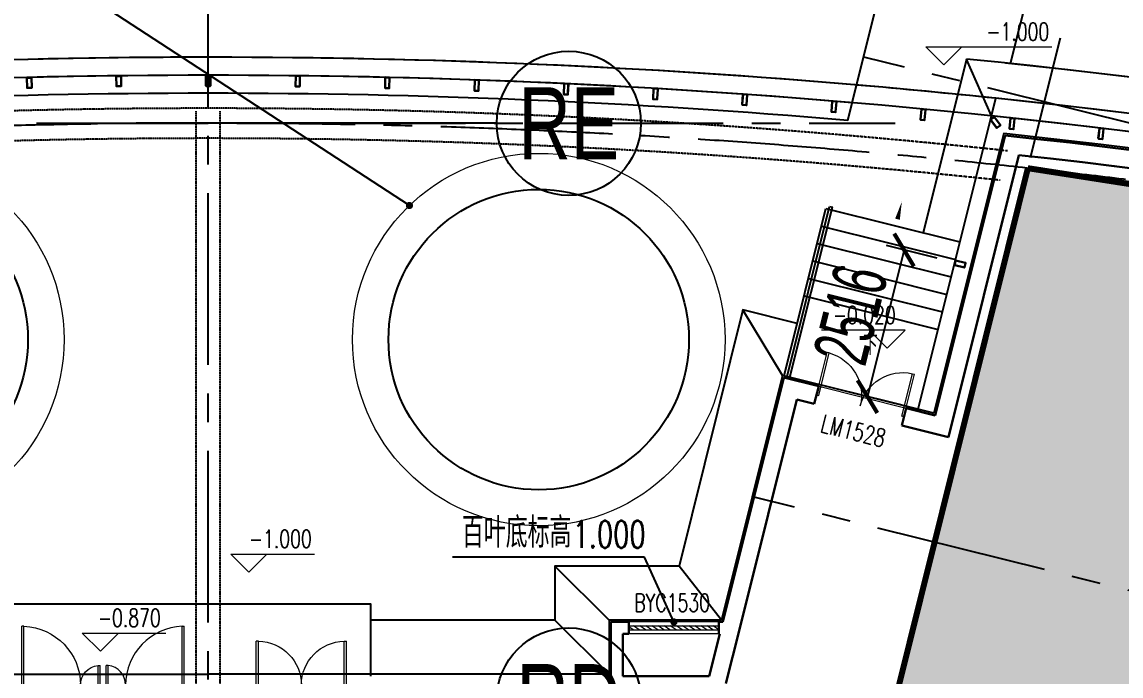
# Model space of a CAD drawing. Extents: x 138868 to 1251000, y -188972 to 132579.
# Drawn here: x 205702 to 223993, y 98578 to 109465 of the extents above; entities that cross this region are included whole.
import ezdxf
from ezdxf.enums import TextEntityAlignment as Align

# ---------------------------------------------------------------- set-up
doc = ezdxf.new("R2010")
doc.units = 0
for name, pattern in [('CENTER2', [28.575000000000003, 19.05, -3.175, 3.175, -3.175]), ('DASH', [0.35, 0.25, -0.1]), ('DASHDOT', [1, 0.5, -0.25, 0, -0.25])]:
    doc.linetypes.add(name, pattern=pattern)
doc.layers.get('0').update_dxf_attribs({"color": 8})
doc.layers.get('Defpoints').update_dxf_attribs({"color": 8})
for name, color, linetype in [('#幕墙线-平面', 8, 'Continuous'), ('#标注', 8, 'Continuous'), ('#轴线', 8, 'CENTER2'), ('A-FLOR', 8, 'Continuous'), ('A-FLOR-GRND', 8, 'Continuous'), ('A-FLOR-OVHD', 8, 'DASH'), ('A-ROAD', 8, 'Continuous'), ('A-THERMAL', 8, 'Continuous'), ('CURTWALL', 8, 'Continuous'), ('dim', 8, 'Continuous'), ('DIM_LEAD', 8, 'Continuous'), ('DIM_SYMB', 8, 'Continuous'), ('G-equip', 8, 'Continuous'), ('STAIR', 8, 'Continuous'), ('WINDOW_TEXT', 8, 'Continuous'), ('建-填充', 8, 'Continuous'), ('数据中心轮廓线', 8, 'Continuous')]:
    doc.layers.add(name, color=color, linetype=linetype)
for name, color, linetype, lineweight in [('DIM_ELEV', 8, 'Continuous', 5), ('DOOR_FIRE', 8, 'Continuous', 13), ('DOTE', 8, 'DASHDOT', 5), ('G-设备基础', 8, 'Continuous', 9), ('PUB_TEXT', 8, 'Continuous', 5), ('WALL', 8, 'Continuous', 30), ('WINDOW', 8, 'Continuous', 13)]:
    doc.layers.add(name, color=color, linetype=linetype, lineweight=lineweight)
doc.styles.add('_TCH_DIM', font='SIMPLEX', dxfattribs={"bigfont": 'GBCBIG'})
doc.styles.add('_TCH_WINDOW', font='SIMPLEX', dxfattribs={"height": 3.5, "bigfont": 'GBCBIG'})
doc.styles.add('JHZX', font='jrs.shx', dxfattribs={"width": 0.6, "bigfont": 'jhz.shx'})
doc.dimstyles.new('JZBZ-300', dxfattribs={"dimscale": 300, "dimtxt": 3, "dimasz": 1.5, "dimexe": 1, "dimexo": 1, "dimgap": 0.5, "dimtad": 1, "dimdec": 0, "dimdsep": 46, "dimtxsty": 'JHZX', "dimblk1": 'ARCHTICK', "dimblk2": 'ARCHTICK', "dimsah": 1, "dimcen": 0, "dimclrd": 1, "dimclre": 1, "dimclrt": 2, "dimadec": 1, "dimazin": 2, "dimtfac": 1, "dimtdec": 0, "dimtix": 1, "dimtmove": 0, "dimatfit": 3, "dimfxl": 1, "dimtolj": 1, "dimlwd": -1, "dimlwe": -1, "dimarcsym": 1})

# ---------------------------------------------------------------- blocks, each defined once
blk = doc.blocks.new('$DorLib2D$00000002')
for p, q in [((-0.5, -5.684341886080802e-17), (-0.5000000000000007, 0.4875)), ((-0.4750000000000007, 0.4875), (-0.5000000000000007, 0.4875)), ((-0.475, -2.842170943040401e-17), (-0.4750000000000007, 0.4875)), ((0.475, -2.842170943040401e-17), (0.4750000000000007, 0.4875)), ((0.4750000000000007, 0.4875), (0.5000000000000007, 0.4875)), ((0.5, -5.684341886080802e-17), (0.5000000000000007, 0.4875)), ((-0.5, -5.684341886080802e-17), (-0.475, -2.842170943040401e-17)), ((0.5, -5.684341886080802e-17), (0.475, -2.842170943040401e-17))]:
    blk.add_line(p, q)
for centre, start, end in [((-0.4875, -4.263256414560601e-17), 0, 88.53071641864632), ((0.4875, -4.263256414560601e-17), 91.4692835813537, 180)]:
    blk.add_arc(centre, 0.4875, start, end)
blk = doc.blocks.new('$DorLib2D$00000225')
for p, q in [((0.4750000000000032, -0.001447885298549778), (0.4750000000000032, 0.7521225008925327)), ((0.4750000000000032, 0.7521225008925327), (0.5000000000000036, 0.7521225008925363)), ((0.5000000000000036, -0.001447885298549778), (0.5000000000000036, 0.7521225008925363)), ((-0.4999999999999982, -3.552713678800501e-15), (-0.5, 0.252035990386009)), ((-0.4750000000000014, 0.252035990386009), (-0.5, 0.252035990386009)), ((-0.4749999999999996, -3.552713678800501e-15), (-0.4750000000000014, 0.252035990386009)), ((-0.4749999999999996, -3.552713678800501e-15), (-0.4999999999999947, -3.552713678800501e-15)), ((0.4750000000000032, -0.001447885298549778), (0.4999999999999929, -0.001447885298549778))]:
    blk.add_line(p, q)
for centre, radius, start, end in [((0.5046168020419071, -0.001920809357812914), 0.7546247204382253, 92.24926861260724, 179.7237749158362), ((-0.5007908120542499, 0.002572563917482285), 0.2507930763238999, 359.7898704778746, 84.09743784757413)]:
    blk.add_arc(centre, radius, start, end)
blk = doc.blocks.new('$WINLIB2D$00000039')
for points in [[(-0.4999999999983409, 0.5000000000445652), (-0.4999999999999964, -0.4999999999999716)], [(0.5000000000016591, 0.4999999999536158), (-0.4999999999983409, 0.5000000000445652)], [(0.4999999999983338, -0.5000000000463842), (0.4999999999999609, 0.4999999999999432)], [(-0.499999999999428, 0.1666666667124446), (0.500000000000572, 0.1666666666205998)], [(-0.3838834764901549, -0.166666666632409), (-0.4479860405916831, 0.1666666667079113)], [(-0.3158924398378069, -0.166666666637866), (-0.3799950039392748, 0.1666666667006353)], [(-0.2479014031851996, -0.166666666645142), (-0.3120039672867243, 0.1666666666951784)], [(-0.1799103665328481, -0.1666666666505989), (-0.2440129306343159, 0.1666666666887977)], [(-0.1119193298802692, -0.1666666666569512), (-0.1760218939817904, 0.1666666666824455)], [(-0.04392829322788927, -0.1666666666633319), (-0.1080308573293216, 0.1666666666760648)], [(0.02406274342471804, -0.1666666666696841), (-0.04003982067680312, 0.1666666666697125)], [(0.09205378007703402, -0.1666666666751411), (0.02795121597557682, 0.1666666666642556)], [(0.1600448167296129, -0.1666666666815217), (0.0959422526280953, 0.1666666666578749)], [(0.2280358533819644, -0.166666666687874), (0.163933289280525, 0.1666666666505989)], [(0.2960268900345753, -0.1666666666942547), (0.231924325933047, 0.1666666666460657)], [(0.3640179266869801, -0.1666666667006069), (0.2999153625854838, 0.166666666639685)], [(0.4320089633395341, -0.1666666667060639), (0.3679063992380058, 0.166666666632409)], [(0.4999999999916831, -0.1666666667115209), (0.4358974358904746, 0.1666666666260568)], [(-0.4518745131427302, -0.1666666666260284), (-0.5000000000072298, 0.08358586507802102)], [(-0.500000000000572, -0.1666666666214951), (0.499999999999428, -0.1666666667124446)], [(0.4999999999983338, -0.5000000000463842), (-0.5000000000016662, -0.4999999999554348)]]:
    blk.add_lwpolyline(points)
blk = doc.blocks.new('A$Cd70d14ae')
at = {"layer": '建-填充'}
h = blk.add_hatch(dxfattribs=at)
h.set_pattern_fill('沙地', color=256, scale=200)
h.set_pattern_definition([(0, (-1181710.985593817, -339008.7316489072), (200, 200), [0, -400])])
edge = h.paths.add_edge_path()
edge.add_line((46242.42647850187, -8875.657523362082), (41303.59585415502, -28684.22405766702))
edge.add_line((41303.59585415502, -28684.22405766702), (8701.659451283514, -20555.64836551796))
edge.add_line((8701.659451283514, -20555.64836551796), (13640.49007562944, -747.0818312141928))
edge.add_arc((0.0003243994979129639, -124899.9983561175), 124899.9985680265, 68.26985180370718, 83.73014819629492, ccw=False)
at = {"layer": 'A-FLOR'}
blk.add_lwpolyline([(46242.42647850187, -8875.657523362082, 100, 100, 0), (41303.59585415502, -28684.22405766702, 100, 100, 0), (8701.659451283514, -20555.64836551796, 100, 100, 0), (13640.49007562944, -747.0818312141928, 100, 100, -0.06756078105277334), (46242.42647850257, -8875.657523362315, 0, 0, 0)], format="xyseb", dxfattribs=at)
at = {"layer": 'A-FLOR-GRND', "ltscale": 5}
for p, q in [((13032.82038341393, 122.5405489107943), (12619.62753154477, 1069.460798293119)), ((9554.738166267285, -4196.077825542598), (8899.201718331547, -3105.081967164529)), ((6670.000025521964, -8269.99981739727), (5770.000025522895, -7369.999817397271)), ((8538.99533230043, -8269.99981739727), (7835.838268444175, -7369.999817397271)), ((6670.000025521033, -9169.999817405303), (5770.000025521964, -8269.999817405303))]:
    blk.add_line(p, q, dxfattribs=at)
for points in [[(12619.62753153802, 1069.460798293818), (11898.55671070912, -1822.5963017912)], [(9801.576742735459, -3330.069328376791), (8899.201718331547, -3105.081967164529), (7835.838268444175, -7369.999817397271), (5770.000025522895, -7369.999817397271), (5770.000025521964, -8269.999817405303), (2699.999974457314, -8269.999817403557)]]:
    blk.add_lwpolyline(points, dxfattribs=at)
for centre, start, end in [((2.328306436538696e-10, -124899.9997902364), 68.94712273921171, 84.27919277349284), ((-2.328306436538696e-10, -124899.9997902364), 68.94872774387721, 83.98355616124577)]:
    blk.add_arc(centre, 126600, start, end, dxfattribs=at)
at = {"layer": 'A-FLOR-OVHD'}
for p, q in [((-200.0000000002328, -9928.199307696428), (-199.9999999995343, 201.3634700099938)), ((199.9999999997672, -9928.199307696428), (200.0000000004657, 201.3634700099938))]:
    blk.add_line(p, q, dxfattribs=at)
for radius, start, end in [(125150.0000319312, 83.89945232631322, 96.10054767368678), (124650.0000319312, 83.93134240110156, 96.06865759889844)]:
    blk.add_arc((-2.328306436538696e-10, -124899.9997902369), radius, start, end, dxfattribs=at)
at = {"layer": 'A-ROAD'}
for p, q in [((10790.7005186656, 637.0894795040367), (11731.86259830999, 4411.884429076104)), ((13353.11652540881, 993.8216588675277), (14215.32253278373, 4451.941074031638))]:
    blk.add_line(p, q, dxfattribs=at)
blk.add_arc((-2.328306436538696e-10, -124899.9997902369), 138000, 47.40446587458779, 120.2107043487367, dxfattribs=at)
at = {"layer": 'A-THERMAL', "ltscale": 5}
for points in [[(-46550.02767665987, -10122.07579934405), (-46385.07740319311, -10080.94907709205), (-46774.79985553725, -8517.857695864455, -0.069213027998032), (-13238.01460644836, -170.5330571674276), (-12077.50702397688, -4825.074742450204), (-9554.738166267285, -4196.077825542598), (-8538.99533230043, -8269.99981739727), (-6670.000025521964, -8269.99981739727), (-6670.000025521033, -9169.999817405827), (-2.553407102823257e-05, -9169.999817402044)], [(46550.02767666476, -10122.07579930674), (46385.077403198, -10080.94907705474), (46774.79985553725, -8517.857695864455, 0.069213027998032), (13238.01460644836, -170.5330571674276), (12077.50702397688, -4825.074742450204), (9554.738166267285, -4196.077825542598), (8538.99533230043, -8269.99981739727), (6670.000025521964, -8269.99981739727), (6670.000025521033, -9169.999817405827), (2.553407102823257e-05, -9169.999817402044)]]:
    blk.add_lwpolyline(points, format="xyb", dxfattribs=at)
at = {"layer": 'CURTWALL'}
for p, q in [((10643.69345151866, 47.47633357375162), (10717.18974674307, 342.253875029448)), ((11815.52717775526, -4759.75583086937), (13032.82038341369, 122.5405489108525))]:
    blk.add_line(p, q, dxfattribs=at)
for centre, radius, start, end in [((-1.175794750452042e-07, -124899.9997932836), 125700.0000030352, 85.10901611556031, 94.89098397819204), ((-2.328306436538696e-10, -124899.9997902364), 125700, 85.10901606196724, 94.8909839380328), ((7.543712854385376e-08, -124899.999789408), 125999.9999991683, 84.02947662019668, 85.08714401133868), ((-2.328306436538696e-10, -124899.9997902364), 125400, 85.1309941181845, 94.86900588181551), ((-2.328306436538696e-10, -124899.9997902364), 125700, 68.04329234396218, 84.04876696384754)]:
    blk.add_arc(centre, radius, start, end, dxfattribs=at)
at = {"layer": 'DIM_ELEV'}
for p, q in [((12241.86338093108, 972.1915582428919), (11941.86338093108, 1272.191558242892)), ((11941.86338093108, 1272.191558242892), (14041.86338093108, 1272.191558242892)), ((12241.86338093108, 972.1915582428919), (12541.86338093108, 1272.191558242892)), ((11597.57751152199, -3444.793528458104), (10206.80730039906, -3444.793528458104)), ((11297.57751152199, -3744.793528458104), (10997.57751152199, -3444.793528458104)), ((11297.57751152199, -3744.793528458104), (11597.57751152199, -3444.793528458104)), ((677.5507960470859, -7469.315014117281), (377.5507960470859, -7169.315014117281)), ((377.5507960470859, -7169.315014117281), (1768.321007170016, -7169.315014117281)), ((677.5507960470859, -7469.315014117281), (977.5507960470859, -7169.315014117281)), ((-1795.98559381743, -8785.731648907182), (-2095.98559381743, -8485.731648907182)), ((-2095.98559381743, -8485.731648907182), (-705.2153826944996, -8485.731648907182)), ((-1795.98559381743, -8785.731648907182), (-1495.98559381743, -8485.731648907182))]:
    blk.add_line(p, q, dxfattribs=at)
at = {"layer": 'DIM_LEAD'}
for p, q in [((3348.396369643975, -1368.273645139183), (-4350.631024675211, 3653.546106865862)), ((7261.222140283557, -7222.692899436282), (4063.499694289174, -7222.692899436282)), ((7750.000025565736, -8299.99981740315), (7261.222140283557, -7222.692899436282))]:
    blk.add_line(p, q, dxfattribs=at)
at = {"layer": 'DIM_LEAD', "const_width": 60}
for points in [[(3373.523619867396, -1384.663315551123, 1), (3323.269119420554, -1351.883974727243, 1)], [(7762.395046932856, -8327.319470499584, 1), (7737.605004198616, -8272.680164306716, 1)]]:
    blk.add_lwpolyline(points, format="xyb", close=True, dxfattribs=at)
at = {"layer": 'DIM_SYMB'}
blk.add_lwpolyline([(11019.08666455164, -3407.182272024802, 0, 0, 0), (11543.18996702135, -1305.118739275611, 0, 80.00000000000001, 0), (11470.61339834146, -1596.207457158423, 0, 0, 0)], format="xyseb", dxfattribs=at)
at = {"layer": 'DOTE'}
blk.add_arc((-2.328306436538696e-10, -124899.9997902369), 127950, 43.11526630903975, 122.8679328263271, dxfattribs=at)
at = {"layer": 'G-equip'}
for centre in [(-5500.000025533605, -3599.999817402044), (5500.000025533605, -3599.999817402044)]:
    blk.add_circle(centre, 2500, dxfattribs=at)
at = {"layer": 'G-设备基础'}
for centre in [(-5500.000025533605, -3599.999817402044), (5500.000025533605, -3599.999817402044)]:
    blk.add_circle(centre, 3100, dxfattribs=at)
at = {"layer": 'STAIR'}
for p, q in [((9583.84703813796, -4203.335482075519), (10278.16287505114, -1418.58674292732)), ((9632.361824451713, -4215.431576855481), (10338.77376051201, -1382.168052482361)), ((9680.876610765466, -4227.527671635442), (10387.28854682576, -1394.264147262322)), ((10278.16287505114, -1418.586742927379), (12509.8430182368, -1975.007096012472)), ((10338.77376051201, -1382.168052482361), (10387.28854682599, -1394.264147262438)), ((10205.58630682784, -1709.675460924045), (12437.26644955669, -2266.095813895285)), ((10133.00973860431, -2000.764178920595), (12364.68988087703, -2557.184531778214)), ((10060.43317038077, -2291.852896917262), (12292.11331219738, -2848.273249660735)), ((9987.856602157466, -2582.941614913929), (12219.5367435175, -3139.361967543606)), ((9915.280033934163, -2874.030332910479), (12146.96017483738, -3430.450685426535))]:
    blk.add_line(p, q, dxfattribs=at)
blk.add_lwpolyline([(-3300.000025534071, -9199.99981744209), (-3300.000025538728, -7999.9998174067), (2699.99997445615, -7999.999817405129), (2699.999974460807, -9199.999817420612)], dxfattribs=at)
at = {"layer": 'WALL'}
for p, q in [((12099.35823887726, -4861.441270901356), (13260.80735349236, -203.1233067347202)), ((12317.87038807408, -5225.106557490886), (13488.66150794574, -529.3198567577638)), ((8562.433901095297, -8299.999817406759), (9576.589382180944, -4232.444350226142)), ((10158.7668179716, -4377.597487598832), (9576.589382180944, -4232.444350226142)), ((10086.19024928985, -4668.686205490318), (10158.7668179716, -4377.597487598832)), ((8840.653399307746, -8424.19200696313), (9795.101531376597, -4596.109636815323)), ((9795.101531376597, -4596.109636815323), (10086.19024928985, -4668.686205490318)), ((11614.21040738584, -4740.480330998427), (11541.63383870386, -5031.569048889971)), ((12099.35823887726, -4861.441270901356), (11614.21040738584, -4740.480330998427)), ((11541.63383870386, -5031.569048889971), (12317.87038807408, -5225.106557490886)), ((7000.000025536865, -8299.9998173989), (6700.000025580637, -8299.999817406468)), ((6700.000025580637, -8299.999817406468), (6700.000025580171, -9199.999817401695)), ((7000.000025536865, -8499.999817383883), (7000.000025536865, -8299.9998173989)), ((8562.433901095297, -8299.999817406759), (8500.000025536865, -8299.999817399133)), ((8500.000025536865, -8299.999817399133), (8500.000025536865, -8499.999817384116)), ((6900.000025512651, -8499.999817387783), (7000.000025536865, -8499.999817383883)), ((6900.000025512651, -8499.999817387783), (6900.000025512651, -9199.999817374395)), ((8338.03869852773, -9199.999817374628), (8512.568300514715, -8499.999817388016)), ((8500.000025536865, -8499.999817384116), (8512.568300514715, -8499.999817388016)), ((8616.258196749026, -9324.192006960802), (8840.65339930728, -8424.19200696313)), ((6900.000025512651, -9199.999817374395), (8338.03869852773, -9199.999817374628))]:
    blk.add_line(p, q, dxfattribs=at)
for centre, radius, start, end in [((5.045696161687374e-05, -124899.9997299052), 125400.0000000945, 68.11639646838529, 83.92973253795063), ((5.045672878623009e-05, -124899.9997299057), 125100.0000000951, 68.18983818552223, 83.81016188003542)]:
    blk.add_arc(centre, radius, start, end, dxfattribs=at)
at = {"layer": 'WINDOW'}
blk.add_line((10158.76681794133, -4377.597487599531), (11614.21040735533, -4740.480330999068), dxfattribs=at)
at = {"layer": '数据中心轮廓线'}
for p, q in [((10717.1897467433, 342.253875029448), (10790.68157911743, 637.0135169733549)), ((13032.82038341346, 122.5405489107943), (13106.10897084209, 416.4850180147914))]:
    blk.add_line(p, q, dxfattribs=at)
for centre, radius, start, end in [((-1.175794750452042e-07, -124899.9997932836), 126000.0000030352, 85.04109616008854, 94.91560692781125), ((-2.328306436538696e-10, -124899.9997902364), 126000, 85.04109614672619, 94.91285598866135), ((-2.328306436538696e-10, -124899.9997902364), 126000, 68.06235916610405, 84.02947662019668)]:
    blk.add_arc(centre, radius, start, end, dxfattribs=at)
at = {"layer": 'DOOR_FIRE', "xscale": -1300, "yscale": 1300, "zscale": 300, "rotation": 6.913870277566078e-12}
blk.add_blockref('$DorLib2D$00000225', (-2450.000025510788, -9349.99981740216), dxfattribs=at)
at = {"layer": 'DOOR_FIRE', "xscale": 1300, "yscale": 1300, "zscale": 300}
blk.add_blockref('$DorLib2D$00000225', (-1050.000025534071, -9349.999817401986), dxfattribs=at)
at = {"layer": 'WINDOW'}
ref = blk.add_blockref('$DorLib2D$00000002', (10850.20032830839, -4704.583268240676), dxfattribs=dict(at, xscale=-1500, yscale=1500, zscale=-1500, rotation=345.9999999999969))
ref.add_attrib('A', 'LM1528', (10171.69927957002, -5131.773488493171), dxfattribs={"layer": 'WINDOW_TEXT', "height": 297.5, "rotation": 345.9999999999969, "style": '_TCH_WINDOW', "width": 0.7058823529411765})
ref = blk.add_blockref('$WINLIB2D$00000039', (7750.000025563641, -8399.999817402975), dxfattribs=dict(at, xscale=1500, yscale=200, zscale=1500))
ref.add_attrib('A', 'BYC1530', (7090.000025563641, -8128.941088730469), dxfattribs={"layer": 'WINDOW_TEXT', "height": 297.5, "style": '_TCH_WINDOW', "width": 0.7058823529411765})
ref = blk.add_blockref('$DorLib2D$00000002', (1550.000025534537, -9349.999817401578), dxfattribs=dict(at, xscale=-1500, yscale=1500, zscale=1500, rotation=9.152980773316393e-12))
ref.add_attrib('A', 'LM1523', (995.0000255343039, -9828.644922298263), dxfattribs={"layer": 'WINDOW_TEXT', "height": 297.5, "style": '_TCH_WINDOW', "width": 0.7058823529411765})
at = {"layer": 'PUB_TEXT', "style": '_TCH_DIM', "width": 0.7058823529411765}
for s, height, p in [('-1.000', 297.5, (12951.86338093108, 1377.191558242892)), ('-0.020', 297.5, (10396.80730039906, -3339.793528458104)), ('-1.000', 297.5, (678.321007170016, -7064.315014117281)), ('1.000', 446.25, (6064.084800672252, -7065.192899436282)), ('-0.870', 297.5, (-1835.2153826945, -8380.731648907182))]:
    blk.add_text(s, height=height, dxfattribs=at).set_placement(p)
at = {"layer": 'PUB_TEXT', "style": '_TCH_DIM'}
for s, height, p in [('下', 337.5886524822695, (10898.73805700243, -3859.063323283684)), ('百叶底标高', 506.3829787234042, (4220.999694289174, -7065.192899436282))]:
    blk.add_text(s, height=height, dxfattribs=at).set_placement(p)
blk = doc.blocks.new('*U3167')
blk.add_line((20, 4.898587196589413e-16), (0, 0))
blk.add_circle((24, 0), 4)
at = {"style": 'JHZX', "width": 0.75}
blk.add_attdef('AXES', text='', height=4, dxfattribs=at).set_placement((23.99999999999997, 0), align=Align.MIDDLE_CENTER)
blk = doc.blocks.new('_ARCHTICK')
at = {"color": 0, "linetype": 'ByBlock', "const_width": 0.15}
blk.add_lwpolyline([(-0.5, -0.5), (0.5, 0.5)], dxfattribs=at)
blk = doc.blocks.new('*D3280')
at = {"layer": '#标注', "ltscale": 300, "transparency": 16777216}
for p, q in [((146690.8966844672, 99692.36909648812), (145493.7441984293, 101943.8854600347)), ((299030.3676289878, 79636.49725693115), (300769.4634487099, 81501.44919732254))]:
    blk.add_line(p, q, dxfattribs=at)
blk.add_arc((208801.9844985199, -17121.59754685307), 134550.0001244252, 46.99999999366509, 117.9999999999996, dxfattribs=at)
at = {"layer": 'Defpoints', "color": 0, "ltscale": 300, "transparency": 16777216}
for p in [(253346.5674254924, 109840.9271025288), (146831.7381533029, 99427.48481863044), (298825.7681209447, 79417.09114646801), (208801.9844985199, -17121.59754685307)]:
    blk.add_point(p, dxfattribs=at)
at = {"layer": '#标注', "ltscale": 300, "transparency": 16777216, "xscale": 450, "yscale": 450, "zscale": 450}
for p, rotation in [((145634.5856672651, 101679.001182177), 207.9999999999996), ((300564.8639406668, 81282.04308685943), 316.9999999936651)]:
    blk.add_blockref('_ARCHTICK', p, dxfattribs=dict(at, rotation=rotation))
at = {"layer": '#标注', "ltscale": 300, "transparency": 16777216, "insert": (226442.5994007086, 116872.1755902029), "char_height": 900, "attachment_point": 5, "rotation": 352.49999999683234, "style": 'JHZX'}
blk.add_mtext('\\A1;71°', dxfattribs=at)
blk = doc.blocks.new('*D3281')
at = {"layer": '#标注', "ltscale": 300, "transparency": 16777216}
for p, q in [((274351.1665590371, 97798.3518248455), (275020.0357641029, 98971.00437009752)), ((299030.3676289878, 79636.49725693114), (299951.0654165382, 80623.82475547021))]:
    blk.add_line(p, q, dxfattribs=at)
blk.add_arc((208801.98449852, -17121.59754685318), 133350.0001244256, 46.99999999366511, 60.29999991711377, dxfattribs=at)
at = {"layer": 'Defpoints', "color": 0, "ltscale": 300, "transparency": 16777216}
for p in [(274202.5289581304, 97537.76237072903), (291935.6845109614, 87142.54036942993), (298825.7681209448, 79417.09114646798), (208801.98449852, -17121.59754685318)]:
    blk.add_point(p, dxfattribs=at)
at = {"layer": '#标注', "ltscale": 300, "transparency": 16777216, "xscale": 450, "yscale": 450, "zscale": 450}
for p, rotation in [((274871.3981631963, 98710.41491598112), 150.2999999171138), ((299746.4659084952, 80404.41864500707), 316.9999999936651)]:
    blk.add_blockref('_ARCHTICK', p, dxfattribs=dict(at, rotation=rotation))
at = {"layer": '#标注', "ltscale": 300, "transparency": 16777216, "insert": (288196.3274677519, 90763.25235255393), "char_height": 900, "attachment_point": 5, "rotation": 323.6499999553895, "style": 'JHZX'}
blk.add_mtext('\\A1;13.3°', dxfattribs=at)
blk = doc.blocks.new('*D3282')
at = {"layer": '#标注', "ltscale": 300, "transparency": 16777216}
for p, q in [((240808.2513159782, 111248.5271582599), (241134.8458755191, 112558.4263906631)), ((274351.1665590371, 97798.35182484551), (275020.0357641031, 98971.00437009774))]:
    blk.add_line(p, q, dxfattribs=at)
blk.add_arc((208801.98449852, -17121.59754685307), 133350.0001244257, 60.29999991711376, 75.99999999999908, dxfattribs=at)
at = {"layer": 'Defpoints', "color": 0, "ltscale": 300, "transparency": 16777216}
for p in [(240735.6747472982, 110957.4384403771), (264030.7245299123, 104253.8893017245), (274202.5289581304, 97537.76237072908), (208801.98449852, -17121.59754685307)]:
    blk.add_point(p, dxfattribs=at)
at = {"layer": '#标注', "ltscale": 300, "transparency": 16777216, "xscale": 450, "yscale": 450, "zscale": 450}
for p, rotation in [((241062.2693068391, 112267.3376727803), 165.9999999999991), ((274871.3981631963, 98710.41491598131), 330.2999999171137)]:
    blk.add_blockref('_ARCHTICK', p, dxfattribs=dict(at, rotation=rotation))
at = {"layer": '#标注', "ltscale": 300, "transparency": 16777216, "insert": (258655.2211414537, 107205.6212330959), "char_height": 900, "attachment_point": 5, "rotation": 338.1499999585564, "style": 'JHZX'}
blk.add_mtext('\\A1;15.7°', dxfattribs=at)
blk = doc.blocks.new('*D3283')
at = {"layer": '#标注', "ltscale": 300, "transparency": 16777216}
for p, q in [((208801.9844985208, 115178.402575583), (208801.9844985208, 116528.4025775727)), ((240808.2513159782, 111248.5271582599), (241134.8458755191, 112558.4263906631))]:
    blk.add_line(p, q, dxfattribs=at)
blk.add_arc((208801.9844985199, -17121.59754685307), 133350.0001244258, 75.999999999999, 89.99999999999964, dxfattribs=at)
at = {"layer": 'Defpoints', "color": 0, "ltscale": 300, "transparency": 16777216}
for p in [(208801.9844985208, 114878.402575583), (230428.4105648283, 114463.0528831376), (240735.6747472982, 110957.4384403771), (208801.9844985199, -17121.59754685307)]:
    blk.add_point(p, dxfattribs=at)
at = {"layer": '#标注', "ltscale": 300, "transparency": 16777216, "xscale": 450, "yscale": 450, "zscale": 450}
for p, rotation in [((208801.9844985208, 116228.4025775727), 179.9999999999996), ((241062.2693068392, 112267.3376727803), 345.999999999999)]:
    blk.add_blockref('_ARCHTICK', p, dxfattribs=dict(at, rotation=rotation))
at = {"layer": '#标注', "ltscale": 300, "transparency": 16777216, "insert": (225126.3830628047, 115829.9595890002), "char_height": 900, "attachment_point": 5, "rotation": 352.9999999999993, "style": 'JHZX'}
blk.add_mtext('\\A1;14°', dxfattribs=at)
blk = doc.blocks.new('*D3284')
at = {"layer": '#标注', "ltscale": 300, "transparency": 16777216}
for p, q in [((208801.9844985207, 115178.4025755829), (208801.9844985207, 116528.4025775724)), ((176795.7176810624, 111248.52715826), (176469.1231215215, 112558.4263906629))]:
    blk.add_line(p, q, dxfattribs=at)
blk.add_arc((208801.98449852, -17121.59754685318), 133350.0001244256, 89.9999999999997, 104.0000000000007, dxfattribs=at)
at = {"layer": 'Defpoints', "color": 0, "ltscale": 300, "transparency": 16777216}
for p in [(197952.8052214379, 115786.3323978948), (208801.9844985207, 114878.4025755829), (176868.2942497423, 110957.4384403772), (208801.98449852, -17121.59754685318)]:
    blk.add_point(p, dxfattribs=at)
at = {"layer": '#标注', "ltscale": 300, "transparency": 16777216, "xscale": 450, "yscale": 450, "zscale": 450}
for p, rotation in [((208801.9844985207, 116228.4025775724), 359.9999999999997), ((176541.6996902014, 112267.3376727801), 194.0000000000007)]:
    blk.add_blockref('_ARCHTICK', p, dxfattribs=dict(at, rotation=rotation))
at = {"layer": '#标注', "ltscale": 300, "transparency": 16777216, "insert": (192477.5859342363, 115829.9595889999), "char_height": 900, "attachment_point": 5, "rotation": 7.000000000000215, "style": 'JHZX'}
blk.add_mtext('\\A1;14°', dxfattribs=at)
blk = doc.blocks.new('*D3285')
at = {"layer": '#标注', "ltscale": 300, "transparency": 16777216}
for p, q in [((176795.7176810624, 111248.5271582601), (176469.1231215215, 112558.4263906633)), ((146690.8966844672, 99692.36909648807), (146057.1100737721, 100884.3483486045))]:
    blk.add_line(p, q, dxfattribs=at)
blk.add_arc((208801.9844985199, -17121.59754685305), 133350.0001244258, 104.0000000000007, 117.9999999999996, dxfattribs=at)
at = {"layer": 'Defpoints', "color": 0, "ltscale": 300, "transparency": 16777216}
for p in [(176868.2942497424, 110957.4384403773), (166121.7338599031, 109213.7448503131), (146831.738153303, 99427.48481863039), (208801.9844985199, -17121.59754685305)]:
    blk.add_point(p, dxfattribs=at)
at = {"layer": '#标注', "ltscale": 300, "transparency": 16777216, "xscale": 450, "yscale": 450, "zscale": 450}
for p, rotation in [((176541.6996902014, 112267.3376727805), 14.00000000000064), ((146197.9515426079, 100619.4640707468), 207.9999999999995)]:
    blk.add_blockref('_ARCHTICK', p, dxfattribs=dict(at, rotation=rotation))
at = {"layer": '#标注', "ltscale": 300, "transparency": 16777216, "insert": (160798.5976123364, 107931.5006986085), "char_height": 900, "attachment_point": 5, "rotation": 21.00000000000008, "style": 'JHZX'}
blk.add_mtext('\\A1;14°', dxfattribs=at)
blk = doc.blocks.new('*D3366')
at = {"layer": '#标注', "color": 1, "ltscale": 300, "transparency": 16777216}
for p, q in [((220935.0694532829, 105532.3708379167), (220090.6424780869, 105742.9093740103)), ((220381.7312570768, 105670.3330504181), (219773.0867096189, 103229.1843480682)), ((220326.4228504537, 103091.2226480267), (219481.997930629, 103301.7606716604))]:
    blk.add_line(p, q, dxfattribs=at)
at = {"layer": 'Defpoints', "color": 0, "ltscale": 300, "transparency": 16777216}
for p in [(221226.1582322728, 105459.7945143245), (219773.0867096189, 103229.1843480682), (220617.5116294436, 103018.6463244345)]:
    blk.add_point(p, dxfattribs=at)
at = {"layer": '#标注', "color": 1, "ltscale": 300, "transparency": 16777216, "xscale": 450, "yscale": 450, "zscale": 450}
for p, rotation in [((220381.7312570768, 105670.3330504181), 76.00004824127302), ((219773.0867096189, 103229.1843480682), 256.0000482412731)]:
    blk.add_blockref('_ARCHTICK', p, dxfattribs=dict(at, rotation=rotation))
at = {"layer": '#标注', "color": 2, "ltscale": 300, "transparency": 16777216, "insert": (219495.231425368, 104594.9113464275), "char_height": 900, "attachment_point": 5, "rotation": 76.00004824127305, "style": 'JHZX'}
blk.add_mtext('\\A1;2516', dxfattribs=at)
blk = doc.blocks.new('LZ')
at = {"layer": '#幕墙线-平面', "ltscale": 250}
for points in [[(-32.49999999988358, -9.730402962304652e-05, -0.414213562373095), (-40.00002245465294, 7.499880241084611), (-40.00051645992789, 172.4998802403279, -0.414213562373095), (-32.50053891458083, 179.9999026951264), (32.49946108506992, 180.0000973032147, -0.414213562373095), (39.99948353983928, 172.5001197580132), (39.9999775448814, 7.500119758740766, -0.4142135623730949), (32.49999999976717, 9.730400051921606e-05)], [(-32.50001796381548, 5.999902695941273, -0.4142135623730951), (-34.00002245488577, 7.499898204987403), (-34.00051645981148, 172.4998982042016, -0.4142135623730951), (-32.50052095076535, 173.9999026951555), (32.49947904876899, 174.0000973032147, -0.4142135623730951), (33.99948353983928, 172.5001017941977), (33.9999775448814, 7.500101794925286, -0.4142135623730951), (32.49998203583527, 6.000097303971415)]]:
    blk.add_lwpolyline(points, format="xyb", close=True, dxfattribs=at)
blk = doc.blocks.new('LZ2')
at = {"layer": '#幕墙线-平面', "ltscale": 250}
for points in [[(-32.5, -1.455191522836685e-11, 0.414213562373095), (-40, -7.499999999956344), (-40.00000000011642, -172.4999999999563, 0.414213562373095), (-32.5, -180.0000000000146), (32.5, -180.0000000000146, 0.414213562373095), (39.99999999988358, -172.5000000000146), (40, -7.500000000014552, 0.4142135623730949), (32.5, -1.455191522836685e-11)], [(-32.50000000011642, -6.000000000014552, 0.4142135623730951), (-34.00000000011642, -7.500000000014552), (-34, -172.5000000000146, 0.4142135623730951), (-32.5, -174.0000000000146), (32.49999999988358, -174.0000000000146, 0.4142135623730951), (33.99999999988358, -172.5000000000146), (34, -7.500000000014552, 0.4142135623730951), (32.5, -6.000000000014552)]]:
    blk.add_lwpolyline(points, format="xyb", close=True, dxfattribs=at)
blk = doc.blocks.new('LZ1')
at = {"xscale": -1, "rotation": 334.5787616216225}
blk.add_blockref('LZ2', (9.10699600353837e-06, -4.579407686833292e-05), dxfattribs=at)

msp = doc.modelspace()

# ---------------------------------------------------------------- linework, layer by layer
at = {"layer": '#幕墙线-平面', "ltscale": 500}
msp.add_lwpolyline([(255875.2380301141, 99754.87045102118, 0.1938156209982763), (161728.7310332104, 99754.87056084326)], format="xyb", dxfattribs=at)
at = {"layer": '#幕墙线-平面'}
msp.add_lwpolyline([(255801.9576751944, 99460.95900071372, 0.1939882663682713), (161802.0113881048, 99460.95911063108)], format="xyb", dxfattribs=at)
at = {"layer": '#幕墙线-平面', "ltscale": 300}
msp.add_lwpolyline([(220617.5117231084, 103018.6463244345), (221834.8049158945, 107900.9427055565)], dxfattribs=at)
at = {"layer": '#轴线', "ltscale": 150}
for p, q in [((208801.9845453529, 52322.3028046742), (208801.9845453531, 114878.4027281875)), ((211080.617890921, 61461.40198159701), (222983.1751582469, 109199.9517297034)), ((270294.9558807584, 96270.12496457488), (219712.662036899, 108881.7072678914)), ((197368.7748305225, 107778.4023969982), (220235.1942601195, 107778.4023969982)), ((268468.4455689806, 88944.3922311911), (217886.1517251208, 101555.9745345077))]:
    msp.add_line(p, q, dxfattribs=at)
msp.add_arc((208801.9845202002, -17121.59760284243), 124899.9999998406, 45.62366798156813, 118.9562780656252, dxfattribs=at)

# ---------------------------------------------------------------- block references
at = {"layer": '#幕墙线-平面', "ltscale": 300}
msp.add_blockref('A$Cd70d14ae', (208801.9845453531, 107778.4023970212), dxfattribs=at)
for p, rotation in [((205821.5414959625, 108543.0630738821), 181.3586540077363), ((207311.4900644593, 108569.5652120404), 180.6794036627026), ((208801.9845181631, 108578.4023308819), 180)]:
    msp.add_blockref('LZ', p, dxfattribs=dict(at, rotation=rotation))
for p, xscale, rotation in [((208801.9845725431, 108578.4023308819), -1, 180), ((210292.4790262469, 108569.5652120404), -1, 179.3205963372974), ((211782.4275947437, 108543.0630738821), -1, 178.6413459922636), ((213271.9572826846, 108498.899640649), -1, 177.9620956472297), ((214760.8587470197, 108437.081119205), -1, 177.2828453021959), ((216248.9227329909, 108357.6161977136), -1, 176.6035949571618), ((217735.9401035426, 108260.5160444178), -0.9999999999999996, 175.924344612128), ((219221.7018687131, 108145.7943060693), -0.9999999999999996, 175.2450942670941), ((220705.9992150078, 108013.4671060115), -1, 174.5658439220602), ((221850.5820312096, 107865.2885744872), -0.9999999999999998, 216.0984582536875), ((222188.6235347455, 107863.5530419134), -1, 173.8865935770262), ((223669.3664553778, 107696.0731831551), -1, 173.2073432319924)]:
    msp.add_blockref('LZ', p, dxfattribs=dict(at, xscale=xscale, rotation=rotation))
at = {"layer": '#标注', "xscale": 300, "yscale": 300}
for p, values in [((207601.9845453531, 107778.4023970212), {'AXES': 'RE'}), ((207601.9845453531, 98178.4023379233), {'AXES': 'RD'})]:
    msp.add_blockref('*U3167', p, dxfattribs=at).add_auto_attribs(values)
at = {"layer": 'dim', "xscale": -1, "rotation": 50.58315091379318}
msp.add_blockref('LZ1', (221226.156789926, 105459.797718613), dxfattribs=at)

# ---------------------------------------------------------------- dimensions: what is measured, and where the dimension line sits
at = {"layer": '#标注', "ltscale": 300}
for base, center, p1, p2, picture, middle in [((253346.5674254924, 109840.9271025288), (208801.9844985199, -17121.59754685307), (298825.7681209447, 79417.09114646801), (146831.7381533029, 99427.48481863044), '*D3280', (226442.5994007086, 116872.1755902029)), ((197952.8052214379, 115786.3323978948), (208801.98449852, -17121.59754685318), (208801.9844985207, 114878.402575583), (176868.2942497423, 110957.4384403772), '*D3284', (192477.5859342363, 115829.9595889999)), ((230428.4105648283, 114463.0528831376), (208801.9844985199, -17121.59754685307), (240735.6747472982, 110957.4384403771), (208801.9844985207, 114878.402575583), '*D3283', (225126.3830628047, 115829.9595890002)), ((166121.7338599031, 109213.7448503131), (208801.9844985198, -17121.59754685307), (176868.2942497423, 110957.4384403772), (146831.7381533029, 99427.48481863039), '*D3285', (160798.5976123364, 107931.5006986085)), ((264030.7245299123, 104253.8893017245), (208801.98449852, -17121.59754685307), (274202.5289581304, 97537.76237072906), (240735.6747472982, 110957.4384403771), '*D3282', (258655.2211414536, 107205.6212330959)), ((291935.6845109614, 87142.54036942993), (208801.98449852, -17121.59754685318), (298825.7681209448, 79417.09114646801), (274202.5289581304, 97537.76237072906), '*D3281', (288196.3274677519, 90763.25235255394))]:
    dim = msp.add_angular_dim_3p(base=base, center=center, p1=p1, p2=p2, dimstyle='JZBZ-300', override={"dimclrd": 256, "dimclre": 256, "dimclrt": 256}, dxfattribs=at)
    dim.commit()
    dim.dimension.update_dxf_attribs({"geometry": picture, "text_midpoint": middle})
dim = msp.add_linear_dim(base=(219773.0867096189, 103229.1843480682), p1=(221226.1582322728, 105459.7945143246), p2=(220617.5116294436, 103018.6463244345), angle=76.00004824127305, dimstyle='JZBZ-300', override={"dimtmove": 1, "dimfxl": 150}, dxfattribs=at)
dim.commit()
dim.dimension.update_dxf_attribs({"geometry": '*D3366', "text_midpoint": (219495.231425368, 104594.9113464275)})

doc.saveas('drawing.dxf')
